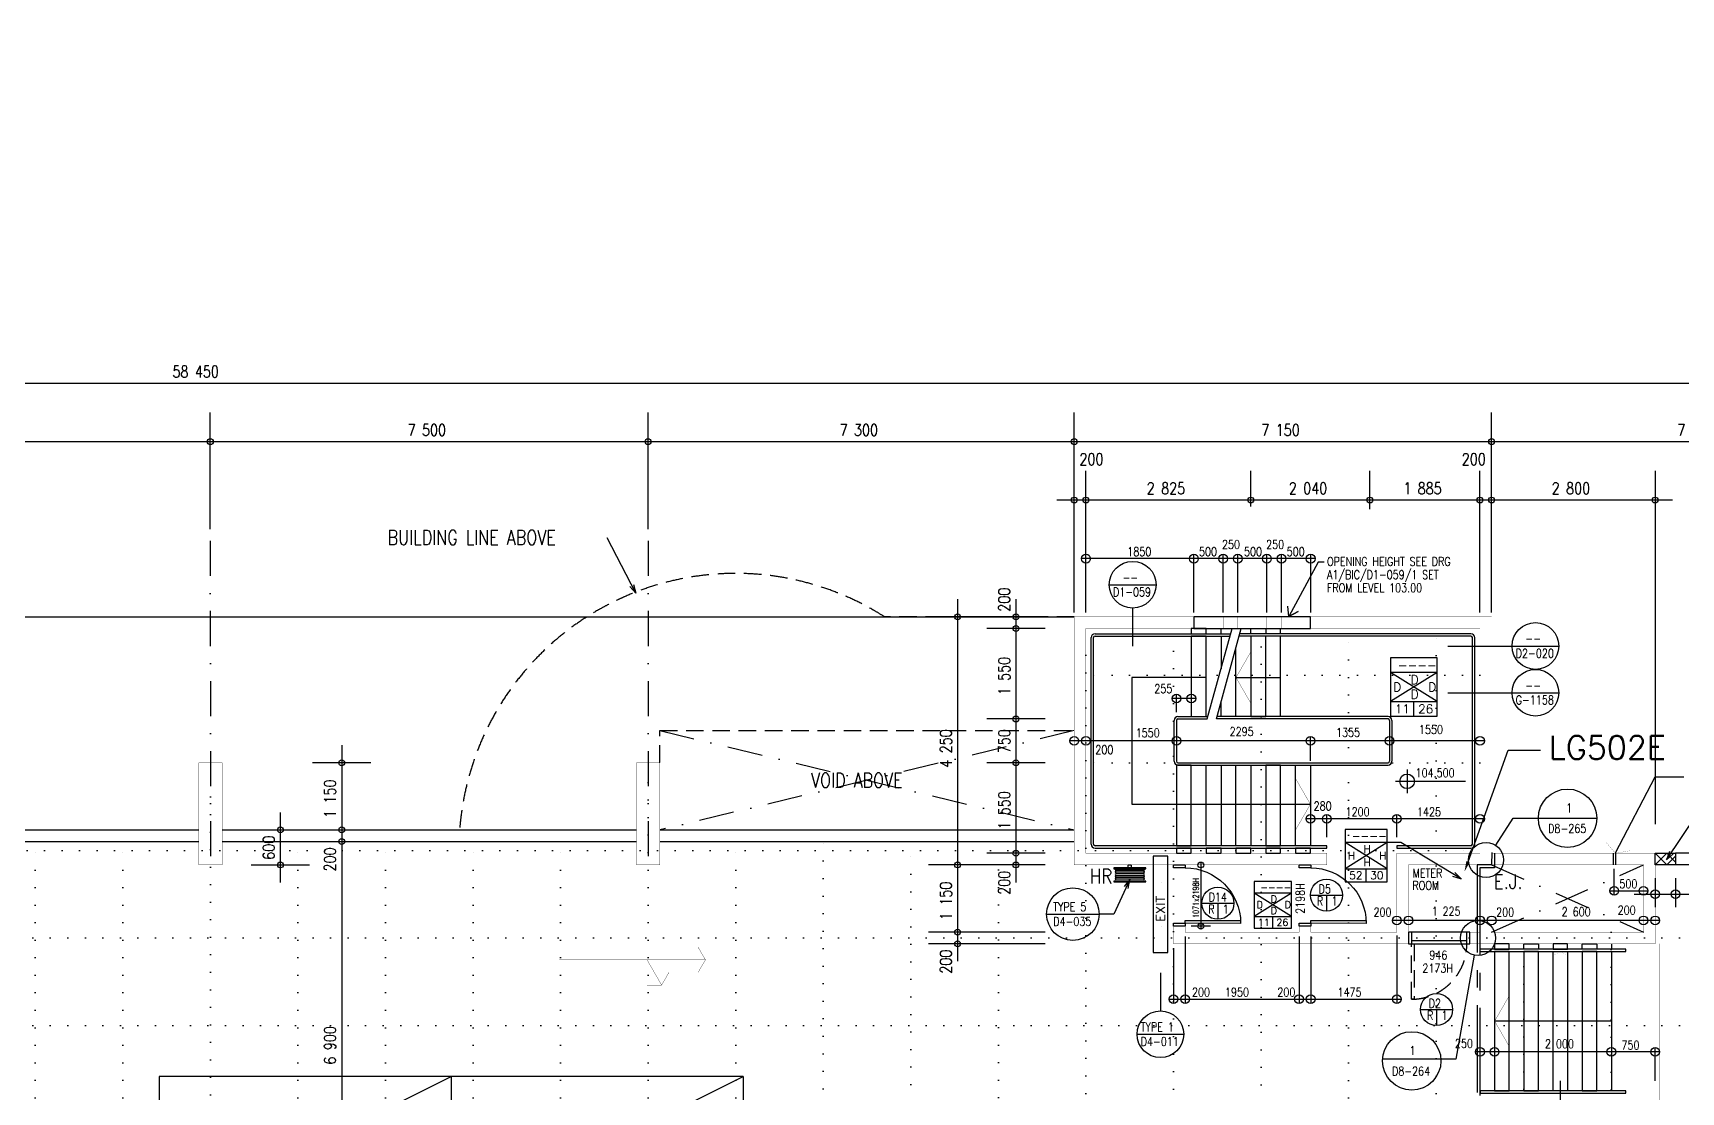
# Model space of a CAD drawing. Header units: millimetres. Extents: x -164841 to 156300, y -101000 to 60475.
# Drawn here: x -101289 to -73056, y -36390 to -18250 of the extents above; entities that cross this region are included whole.
import ezdxf

# ---------------------------------------------------------------- set-up
doc = ezdxf.new("R2010")
doc.units = ezdxf.units.MM
doc.header["$LTSCALE"] = 1200
for name, pattern in [('s1103a$0$CENTER', [2, 1.25, -0.25, 0.25, -0.25]), ('s1103a$0$DASHDOT', [1, 0.5, -0.25, 0, -0.25]), ('s1103a$0$DOT', [0.25, 0, -0.25]), ('s1103a$0$HIDDEN', [0.375, 0.25, -0.125])]:
    doc.linetypes.add(name, pattern=pattern)
for name, color, linetype in [('s1103a$0$12', 7, 'Continuous'), ('s1103a$0$20', 7, 'Continuous'), ('s1103a$0$21', 7, 'Continuous'), ('s1103a$0$22', 7, 'Continuous'), ('s1103a$0$23', 7, 'Continuous'), ('s1103a$0$25', 7, 'Continuous'), ('s1103a$0$29', 7, 'Continuous'), ('s1103a$0$30', 7, 'Continuous'), ('s1103a$0$35', 7, 'Continuous'), ('s1103a$0$39', 7, 'Continuous'), ('s1103a$0$4', 7, 'Continuous'), ('s1103a$0$48', 2, 'Continuous'), ('s1103a$0$5', 7, 'Continuous'), ('s1103a$0$51', 7, 'Continuous'), ('s1103a$0$56', 7, 'Continuous'), ('s1103a$0$6', 7, 'Continuous'), ('s1103a$0$7', 7, 'Continuous'), ('s1103a$0$9', 7, 'Continuous'), ('s1103a$0$ROOM-NO', 4, 'Continuous')]:
    doc.layers.add(name, color=color, linetype=linetype)
doc.styles.add('s1103a$0$STANDARD', font='SIMPLEX')

# ---------------------------------------------------------------- blocks, each defined once
blk = doc.blocks.new('s1103a$0$D1050A')
at = {"layer": 's1103a$0$30', "color": 14, "linetype": 'Continuous'}
for points in [[(0.05, 0.2), (0.0999, 0.2), (0.1, 1.15), (0.0499, 1.1501)], [(0, 0), (0.0501, 0), (0.05, 0.2), (-0.0001, 0.2)], [(0.9999, -0.0001), (1.05, 0), (1.0499, 0.2), (1, 0.2)]]:
    blk.add_lwpolyline(points, close=True, dxfattribs=at)
blk.add_arc((0.049967, 0.19999), 0.950001, 0.000136, 90.000136, dxfattribs=at)
blk = doc.blocks.new('s1103a$0$HR1')
at = {"layer": 's1103a$0$56', "color": 1, "linetype": 'Continuous'}
for p, q in [((-0.235, 0.245), (0.235, 0.245)), ((-0.235, 0.215), (0.235, 0.215)), ((-0.235, 0.185), (0.235, 0.185)), ((-0.235, 0.155), (0.235, 0.155)), ((-0.235, 0.125), (0.235, 0.125)), ((-0.235, 0.095), (0.235, 0.095))]:
    blk.add_line(p, q, dxfattribs=at)
for points in [[(-0.275, 0.275), (0.275, 0.275), (0.275, 0.29), (-0.275, 0.29)], [(-0.275, 0.05), (0.275, 0.05), (0.275, 0.065), (-0.275, 0.065)], [(-0.025, 0.05), (0.025, 0.05), (0.025, 0), (-0.025, 0)]]:
    blk.add_lwpolyline(points, close=True, dxfattribs=at)
for centre, start, end in [((-0.235, 0.26), 90, 270), ((-0.235, 0.23), 90, 270), ((-0.235, 0.2), 90, 270), ((-0.235, 0.17), 90, 270), ((-0.235, 0.14), 90, 270), ((-0.235, 0.11), 90, 270), ((-0.235, 0.08), 90, 270), ((0.235, 0.26), 270, 90), ((0.235, 0.23), 270, 90), ((0.235, 0.2), 270, 90), ((0.235, 0.17), 270, 90), ((0.235, 0.14), 270, 90), ((0.235, 0.11), 270, 90), ((0.235, 0.08), 270, 90)]:
    blk.add_arc(centre, 0.015, start, end, dxfattribs=at)
blk = doc.blocks.new('s1103a$0$DET2')
at = {"layer": 's1103a$0$51', "color": 14, "linetype": 'Continuous'}
for p, q in [((-0.4, 0), (0.4, 0)), ((0, -0.4), (0, -1.05))]:
    blk.add_line(p, q, dxfattribs=at)
blk.add_circle((0, 0), 0.4, dxfattribs=at)
at = {"layer": 's1103a$0$51', "color": 14, "linetype": 'Continuous', "style": 's1103a$0$STANDARD', "width": 0.8}
for tag, p in [('TAG1', (-0.3373, 0.0501)), ('TAG2', (-0.3373, -0.2))]:
    blk.add_attdef(tag, p, '', height=0.15, dxfattribs=at)
blk = doc.blocks.new('s1103a$0$DETAIL')
at = {"layer": 's1103a$0$51', "color": 14, "linetype": 'Continuous'}
blk.add_line((-1.5, 0), (0.4, 0), dxfattribs=at)
blk.add_circle((0, 0), 0.4, dxfattribs=at)
at = {"layer": 's1103a$0$51', "color": 14, "linetype": 'Continuous', "style": 's1103a$0$STANDARD', "width": 0.8}
for tag, p in [('TAG1', (-0.3373, 0.0501)), ('TAG2', (-0.3373, -0.2))]:
    blk.add_attdef(tag, p, '', height=0.15, dxfattribs=at)
blk = doc.blocks.new('s1103a$0$ARROW')
at = {"layer": 's1103a$0$25', "color": 14, "linetype": 'Continuous', "const_width": 0.005}
blk.add_lwpolyline([(-0.433, 0.25), (0, 0), (0.433, 0.25)], dxfattribs=at)
blk = doc.blocks.new('s1103a$0$DET1')
at = {"layer": 's1103a$0$51', "color": 14, "linetype": 'Continuous'}
for p, q in [((0, 1.05), (0, 0.4)), ((-0.4, 0), (0.4, 0))]:
    blk.add_line(p, q, dxfattribs=at)
blk.add_circle((0, 0), 0.4, dxfattribs=at)
at = {"layer": 's1103a$0$51', "color": 14, "linetype": 'Continuous', "style": 's1103a$0$STANDARD', "width": 0.8}
for tag, p in [('TAG1', (-0.3373, 0.0501)), ('TAG2', (-0.3373, -0.2))]:
    blk.add_attdef(tag, p, '', height=0.15, dxfattribs=at)
blk = doc.blocks.new('s1103a$0$FFBOX')
at = {"layer": 's1103a$0$51', "color": 14, "linetype": 'Continuous'}
for p, q in [((0.4, 0.25), (-0.4, -0.25)), ((0.4, -0.25), (-0.4, 0.25)), ((0, -0.5), (0, -0.25))]:
    blk.add_line(p, q, dxfattribs=at)
for points in [[(-0.4, -0.5), (0.4, -0.5), (0.4, 0.5), (-0.4, 0.5)], [(-0.4, -0.25), (0.4, -0.25), (0.4, 0.25), (-0.4, 0.25)]]:
    blk.add_lwpolyline(points, close=True, dxfattribs=at)
at = {"layer": 's1103a$0$51', "color": 14, "linetype": 'Continuous', "style": 's1103a$0$STANDARD'}
for tag, p in [('TAG1', (-0.2728, 0.3)), ('TAG6', (-0.3496, -0.075)), ('TAG5', (-0.0496, 0.05)), ('TAG7', (0.2504, -0.075)), ('TAG4', (-0.0496, -0.2)), ('TAG2', (-0.324, -0.45)), ('TAG8', (-0.2496, -0.45)), ('TAG3', (0.076, -0.45)), ('TAG9', (0.1504, -0.45))]:
    blk.add_attdef(tag, p, '', height=0.15, dxfattribs=at)
blk = doc.blocks.new('s1103a$0$DRMK2')
at = {"layer": 's1103a$0$29', "color": 3, "linetype": 'Continuous'}
for p, q in [((-0.275, 0), (0.275, 0)), ((0, 0), (0, -0.275))]:
    blk.add_line(p, q, dxfattribs=at)
blk.add_circle((0, 0), 0.275, dxfattribs=at)
at = {"layer": 's1103a$0$29', "color": 3, "linetype": 'Continuous', "style": 's1103a$0$STANDARD', "width": 0.8}
for tag, p in [('TAG6', (-0.2183, 0.03)), ('TAG1', (-0.1587, 0.03)), ('TAG5', (-0.2242, -0.175)), ('TAG4', (-0.1647, -0.175)), ('TAG3', (0.0258, -0.175)), ('TAG2', (0.0853, -0.175))]:
    blk.add_attdef(tag, p, '', height=0.15, rotation=359.99999, dxfattribs=at)
blk = doc.blocks.new('s1103a$0$EXIT')
at = {"layer": 's1103a$0$39', "color": 1, "linetype": 'Continuous'}
blk.add_lwpolyline([(-0.825, -0.25), (0.825, -0.25), (0.825, 0), (-0.825, 0)], close=True, dxfattribs=at)
at = {"layer": 's1103a$0$39', "color": 1, "linetype": 's1103a$0$DOT'}
for centre in [(-0.375001, -0.124999), (0.375001, -0.125001)]:
    blk.add_circle(centre, 0.025, dxfattribs=at)
at = {"layer": 's1103a$0$39', "color": 1, "linetype": 'Continuous', "style": 's1103a$0$STANDARD', "width": 1.1}
blk.add_text('EXIT', height=0.15, rotation=359.999861, dxfattribs=at).set_placement((-0.3001, -0.2))
blk = doc.blocks.new('s1103a')
at = {"layer": 's1103a$0$12', "color": 2, "linetype": 'Continuous'}
for p, q in [((-128001, -24250), (-68951, -24250)), ((-98251, -26750), (-98251, -24750)), ((-90751, -26750), (-90751, -24750)), ((-83451, -28175), (-83451, -24750)), ((-76301, -28175), (-76301, -24750)), ((-128001, -25250), (-66500, -25250)), ((-83251, -28175), (-83251, -25750)), ((-80425, -26363), (-80425, -25750)), ((-78386, -26404), (-78386, -25750)), ((-76501, -28175), (-76501, -25750)), ((-73201, -26250), (-83751, -26250)), ((-81400, -28175), (-81400, -27179)), ((-80900, -28175), (-80900, -27179)), ((-80650, -28175), (-80650, -27179)), ((-80150, -28175), (-80150, -27179)), ((-79900, -28175), (-79900, -27179)), ((-79400, -28175), (-79400, -27179)), ((-85450, -27950), (-85450, -34150)), ((-84450, -27950), (-84450, -32800)), ((-120550, -28250), (-83450, -28250)), ((-83950, -28250), (-85950, -28250)), ((-83950, -28450), (-84950, -28450)), ((-83950, -30000), (-84950, -30000)), ((-96000, -30450), (-96000, -85300)), ((-95500, -30750), (-96500, -30750)), ((-83950, -30750), (-84950, -30750)), ((-97050, -32800), (-97050, -31600)), ((-73303, -32413), (-72790, -31648)), ((-83950, -32300), (-84950, -32300)), ((-97550, -32500), (-96550, -32500)), ((-83950, -32500), (-85950, -32500)), ((-73500, -32725), (-73500, -33225)), ((-73150, -32725), (-73150, -33225)), ((-73860, -33000), (-72790, -33000)), ((-83950, -33650), (-85950, -33650)), ((-83950, -33850), (-85950, -33850)), ((-81550, -33725), (-81550, -34874)), ((-79600, -33725), (-79600, -34874)), ((-79400, -33725), (-79400, -34874)), ((-77925, -33707), (-77925, -34874)), ((-81750, -33925), (-81750, -34874)), ((-81825, -34799), (-77850, -34799))]:
    blk.add_line(p, q, dxfattribs=at)
at = {"layer": 's1103a$0$12', "color": 14, "linetype": 'Continuous'}
for p, q in [((-73501, -25750), (-73501, -31800)), ((-79325, -27254), (-83325, -27254)), ((-81700, -29885), (-81700, -29575)), ((-81370, -29650), (-81775, -29650)), ((-76425, -30375), (-83525, -30375)), ((-79405, -30715), (-79405, -30300)), ((-76425, -31710), (-79480, -31710)), ((-79125, -32025), (-79125, -31635)), ((-77925, -32025), (-77925, -31635)), ((-81282, -32450), (-81282, -33600)), ((-74200, -33018), (-74200, -32567)), ((-74275, -32943), (-73625, -32943)), ((-81114, -33550), (-81450, -33550)), ((-73425, -33450), (-78000, -33450)), ((-73425, -35700), (-76575, -35700)), ((-73500, -36200), (-73500, -35625))]:
    blk.add_line(p, q, dxfattribs=at)
at = {"layer": 's1103a$0$12', "color": 2, "linetype": 's1103a$0$DASHDOT'}
for p, q in [((-98251, -26950), (-98250, -32500)), ((-90751, -26950), (-90750, -32500))]:
    blk.add_line(p, q, dxfattribs=at)
at = {"layer": 's1103a$0$12', "color": 2, "linetype": 'Continuous'}
for points in [[(-79172, -27314), (-79272, -27314), (-79776, -28245), (-79617, -28161), (-79776, -28245), (-79793, -28066)], [(-73251, -32268), (-73303, -32413), (-73188, -32310)]]:
    blk.add_lwpolyline(points, dxfattribs=at)
at = {"layer": 's1103a$0$12', "color": 3, "linetype": 'Continuous'}
blk.add_lwpolyline([(-73006, -30999), (-73506, -30999), (-74186, -32300)], dxfattribs=at)
at = {"layer": 's1103a$0$12', "color": 2, "linetype": 'Continuous'}
for centre, radius in [((-98251, -25250), 50), ((-90751, -25250), 50), ((-83451, -25250), 50), ((-76301, -25250), 50), ((-83451, -26250), 50), ((-83251, -26250), 50), ((-80426, -26250), 50), ((-78386, -26250), 50), ((-76501, -26250), 50), ((-76301, -26250), 50), ((-73501, -26250), 50), ((-83250, -27254), 75), ((-85450, -28250), 50), ((-84450, -28250), 50), ((-84450, -28450), 50), ((-84450, -30000), 50), ((-96000, -30750), 50), ((-84450, -30750), 50), ((-97050, -31900), 50), ((-96000, -31900), 50), ((-96000, -32100), 50), ((-97050, -32500), 50), ((-85450, -32500), 50), ((-84450, -32300), 50), ((-84450, -32500), 50), ((-73500, -33000), 75), ((-73150, -33000), 75), ((-85450, -33650), 50), ((-85450, -33850), 50), ((-81750, -34799), 75), ((-81550, -34799), 75), ((-79600, -34799), 75), ((-79400, -34799), 75), ((-77925, -34799), 75)]:
    blk.add_circle(centre, radius, dxfattribs=at)
at = {"layer": 's1103a$0$12', "color": 14, "linetype": 'Continuous'}
for centre, radius in [((-83250, -27254), 75), ((-81400, -27254), 75), ((-80900, -27254), 75), ((-80650, -27254), 75), ((-80150, -27254), 75), ((-79900, -27254), 75), ((-79400, -27254), 75), ((-81700, -29650), 75), ((-81445, -29650), 75), ((-83450, -30375), 75), ((-83250, -30375), 75), ((-81700, -30375), 75), ((-79405, -30375), 75), ((-78050, -30375), 75), ((-76500, -30375), 75), ((-79405, -31710), 75), ((-79125, -31710), 75), ((-77925, -31710), 75), ((-76500, -31710), 75), ((-81282, -32500), 50), ((-74200, -32943), 75), ((-73700, -32943), 75), ((-81282, -33550), 50), ((-77925, -33450), 75), ((-77725, -33450), 75), ((-76500, -33450), 75), ((-76300, -33450), 75), ((-73700, -33450), 75), ((-73500, -33450), 75), ((-76500, -35700), 75), ((-76250, -35700), 75), ((-74250, -35700), 75), ((-73500, -35700), 75)]:
    blk.add_circle(centre, radius, dxfattribs=at)
at = {"layer": 's1103a$0$20', "color": 14, "linetype": 'Continuous', "const_width": 5}
for points in [[(-83250, -28450), (-81400, -28450), (-81400, -28250), (-83450, -28250), (-83450, -32500), (-79124, -32500), (-79124, -32300), (-83250, -32300)], [(-80900, -28450), (-80650, -28450), (-80650, -28250), (-80900, -28250)], [(-80150, -28450), (-79900, -28450), (-79900, -28250), (-80150, -28250)], [(-76300, -33650), (-73700, -33650), (-73700, -32500), (-76300, -32500)]]:
    blk.add_lwpolyline(points, close=True, dxfattribs=at)
for points in [[(-76300, -32500), (-76300, -28250), (-79400, -28250), (-79400, -28450), (-76500, -28450), (-76500, -32300), (-77925, -32300), (-77925, -33650), (-79400, -33650), (-79400, -33550), (-79600, -33550), (-79600, -33650), (-81550, -33650), (-81550, -33550), (-81750, -33550), (-81750, -33850), (-77725, -33850), (-77725, -32500), (-76500, -32500)], [(-76300, -32300), (-76300, -32300), (-76300, -28250), (-79400, -28250), (-79400, -28450), (-76500, -28450), (-76500, -32300), (-77925, -32300), (-77925, -33650), (-79400, -33650), (-79400, -33550), (-79600, -33550), (-79600, -33650), (-81550, -33650), (-81550, -33550), (-81750, -33550), (-81750, -33850), (-77725, -33850), (-77725, -32500), (-76300, -32500)], [(-76300, -32300), (-73500, -32300), (-73500, -33850), (-76674, -33850), (-76674, -33650), (-76500, -33650)], [(-76500, -32500), (-76500, -33850)]]:
    blk.add_lwpolyline(points, dxfattribs=at)
at = {"layer": 's1103a$0$20', "color": 14, "linetype": 'Continuous'}
blk.add_lwpolyline([(-73500, -32300), (-73150, -32300), (-73150, -32500), (-73500, -32500)], close=True, dxfattribs=at)
at = {"layer": 's1103a$0$22', "color": 14, "linetype": 'Continuous'}
for points in [[(-73500, -32500), (-73300, -32300), (-73150, -32450)], [(-73500, -32300), (-73300, -32500), (-73150, -32350)]]:
    blk.add_lwpolyline(points, dxfattribs=at)
at = {"layer": 's1103a$0$23', "color": 14, "linetype": 's1103a$0$HIDDEN'}
blk.add_line((-83450, -28250), (-86701, -28250), dxfattribs=at)
at = {"layer": 's1103a$0$23', "color": 14, "linetype": 's1103a$0$DASHDOT'}
for p, q in [((-90550, -30200), (-83450, -31900)), ((-83450, -30200), (-90550, -31900))]:
    blk.add_line(p, q, dxfattribs=at)
at = {"layer": 's1103a$0$23', "color": 14, "linetype": 'Continuous'}
for p, q in [((-105550, -31900), (-98450, -31900)), ((-98050, -31900), (-90950, -31900)), ((-90550, -31900), (-83450, -31900)), ((-105550, -32100), (-98450, -32100)), ((-98050, -32100), (-90950, -32100)), ((-90550, -32100), (-83450, -32100))]:
    blk.add_line(p, q, dxfattribs=at)
for points in [[(-69050, -18250), (-69050, -32500), (-73150, -32500)], [(-69250, -18250), (-69250, -32300), (-73150, -32300)]]:
    blk.add_lwpolyline(points, dxfattribs=at)
blk.add_lwpolyline([(-81400, -28450), (-79405, -28450), (-79405, -28250), (-81400, -28250)], close=True, dxfattribs=at)
at = {"layer": 's1103a$0$23', "color": 14, "linetype": 's1103a$0$HIDDEN'}
blk.add_lwpolyline([(-90550, -30746), (-90550, -30200), (-83450, -30200)], dxfattribs=at)
blk.add_arc((-89250, -32250), 4743, 57.4954, 175.7681, dxfattribs=at)
at = {"layer": 's1103a$0$25', "color": 14, "linetype": 'Continuous'}
for p, q in [((-80935, -28540), (-80935, -28450)), ((-79915, -28540), (-79915, -28450)), ((-83160, -32145), (-83160, -28605)), ((-83120, -32145), (-83120, -28605)), ((-83095, -28540), (-80769, -28540)), ((-83095, -28580), (-80780, -28580)), ((-80935, -28580), (-80935, -29142)), ((-80680, -29960), (-80680, -28780)), ((-76655, -28580), (-80624, -28580)), ((-76655, -28540), (-80614, -28540)), ((-79915, -29960), (-79915, -28580)), ((-76630, -32145), (-76630, -28605)), ((-76590, -32145), (-76590, -28605)), ((-80680, -29290), (-79915, -29290)), ((-80935, -29960), (-80935, -29707)), ((-81740, -30725), (-81740, -30025)), ((-81700, -30025), (-81700, -30725)), ((-81675, -29960), (-81160, -29960)), ((-78075, -29960), (-81005, -29960)), ((-78050, -30025), (-78050, -30725)), ((-78010, -30025), (-78010, -30725)), ((-81675, -30750), (-78075, -30750)), ((-81675, -30790), (-78075, -30790)), ((-74249, -33850), (-74249, -33940)), ((-74249, -33980), (-74249, -36370)), ((-74249, -35175), (-76249, -35175))]:
    blk.add_line(p, q, dxfattribs=at)
for points in [[(-81675, -30000), (-81171, -30000), (-80744, -28450)], [(-78075, -30000), (-81015, -30000), (-80589, -28450)], [(-81190, -29290), (-82465, -29290), (-82465, -31460), (-79405, -31460)], [(-83095, -32210), (-79124, -32210), (-79124, -32170), (-83095, -32170)], [(-76655, -32170), (-77925, -32170), (-77925, -32210), (-76655, -32210)]]:
    blk.add_lwpolyline(points, dxfattribs=at)
for points in [[(-81190, -28450), (-81445, -28450), (-81445, -28540), (-81190, -28540)], [(-80425, -28450), (-80170, -28450), (-80170, -28540), (-80425, -28540)], [(-81445, -29960), (-81190, -29960), (-81190, -28580), (-81445, -28580)], [(-80425, -29960), (-80170, -29960), (-80170, -28580), (-80425, -28580)], [(-81700, -32170), (-81445, -32170), (-81445, -30790), (-81700, -30790)], [(-81190, -30790), (-80935, -30790), (-80935, -32170), (-81190, -32170)], [(-80680, -30790), (-80425, -30790), (-80425, -32170), (-80680, -32170)], [(-80170, -32170), (-79915, -32170), (-79915, -30790), (-80170, -30790)], [(-79660, -30790), (-79405, -30790), (-79405, -32170), (-79660, -32170)], [(-81700, -32300), (-81445, -32300), (-81445, -32210), (-81700, -32210)], [(-81190, -32300), (-80935, -32300), (-80935, -32210), (-81190, -32210)], [(-80680, -32300), (-80425, -32300), (-80425, -32210), (-80680, -32210)], [(-80170, -32300), (-79915, -32300), (-79915, -32210), (-80170, -32210)], [(-79660, -32300), (-79405, -32300), (-79405, -32210), (-79660, -32210)], [(-76249, -33940), (-75999, -33940), (-75999, -33850), (-76249, -33850)], [(-75749, -33850), (-75499, -33850), (-75499, -33940), (-75749, -33940)], [(-75249, -33940), (-74999, -33940), (-74999, -33850), (-75249, -33850)], [(-74749, -33850), (-74499, -33850), (-74499, -33940), (-74749, -33940)], [(-76500, -33980), (-74000, -33980), (-74000, -33940), (-76500, -33940)], [(-76249, -36370), (-75999, -36370), (-75999, -33980), (-76249, -33980)], [(-75749, -36370), (-75499, -36370), (-75499, -33980), (-75749, -33980)], [(-75249, -33980), (-74999, -33980), (-74999, -36370), (-75249, -36370)], [(-74749, -36370), (-74499, -36370), (-74499, -33980), (-74749, -33980)], [(-76499, -36410), (-73999, -36410), (-73999, -36370), (-76499, -36370)]]:
    blk.add_lwpolyline(points, close=True, dxfattribs=at)
at = {"layer": 's1103a$0$25', "color": 14, "linetype": 'Continuous', "const_width": 5}
for points in [[(-80430, -28857), (-80680, -29290), (-80430, -29723)], [(-75999, -34742), (-76249, -35175), (-75999, -35608)]]:
    blk.add_lwpolyline(points, dxfattribs=at)
at = {"layer": 's1103a$0$25', "linetype": 'Continuous', "const_width": 5}
for points in [[(-89769, -34125), (-90769, -34125), (-90519, -34558), (-90769, -34125), (-92269, -34125)], [(-89895, -33908), (-89769, -34125), (-89895, -34341)], [(-90394, -34341), (-90519, -34558), (-90769, -34558)]]:
    blk.add_lwpolyline(points, dxfattribs=at)
at = {"layer": 's1103a$0$25', "color": 14, "linetype": 'Continuous'}
for centre, radius, start, end in [((-83095, -28605), 65, 90, 180), ((-83095, -28605), 25, 90, 180), ((-76655, -28605), 65, 0, 89.9943), ((-76655, -28605), 65, 0, 89.9943), ((-76655, -28605), 25, 0, 89.9944), ((-76655, -28605), 25, 0, 89.9944), ((-81675, -30025), 65, 90, 180), ((-81675, -30025), 25, 90, 180), ((-78075, -30025), 65, 0, 90), ((-78075, -30025), 25, 0, 90), ((-81675, -30725), 65, 180, 270), ((-81675, -30725), 25, 180, 270), ((-78075, -30725), 25, 270, 0), ((-78075, -30725), 65, 270, 0), ((-83095, -32145), 65, 180, 270), ((-83095, -32145), 25, 180, 270), ((-76655, -32145), 25, 270, 0), ((-76655, -32145), 65, 270, 0)]:
    blk.add_arc(centre, radius, start, end, dxfattribs=at)
at = {"layer": 's1103a$0$29', "color": 14, "linetype": 's1103a$0$HIDDEN', "const_width": 5}
blk.add_lwpolyline([(-73425, -33850), (-73425, -38600)], dxfattribs=at)
at = {"layer": 's1103a$0$30', "color": 14, "linetype": 'Continuous'}
for points in [[(-77725, -33850), (-76674, -33850), (-76674, -33650), (-77725, -33650)], [(-77675, -33850), (-76724, -33850), (-76724, -33650), (-77675, -33650)], [(-76724, -33800), (-77675, -33800), (-77675, -33850), (-76724, -33850)]]:
    blk.add_lwpolyline(points, close=True, dxfattribs=at)
at = {"layer": 's1103a$0$30', "color": 14, "linetype": 's1103a$0$HIDDEN'}
blk.add_lwpolyline([(-77675, -33850), (-77625, -33850), (-77625, -34800), (-77675, -34800)], close=True, dxfattribs=at)
blk.add_arc((-77675, -33850), 950, 270, 0, dxfattribs=at)
at = {"layer": 's1103a$0$35', "linetype": 'Continuous'}
for p, q in [((-77748, -30868), (-77748, -31268)), ((-76748, -31068), (-77948, -31068))]:
    blk.add_line(p, q, dxfattribs=at)
blk.add_circle((-77748, -31068), 125, dxfattribs=at)
at = {"layer": 's1103a$0$4', "color": 7, "linetype": 's1103a$0$DOT'}
for p, q in [((-83250, -69123), (-83250, -28450)), ((-81750, -68149), (-81750, -28450)), ((-80250, -67175), (-80250, -28450)), ((-78750, -66201), (-78750, -28450)), ((-77250, -65226), (-77250, -28450)), ((-76500, -29250), (-83250, -29250)), ((-98250, -74250), (-98250, -30750)), ((-90750, -72500), (-90750, -30750)), ((-76500, -30750), (-83250, -30750)), ((-101250, -72500), (-101250, -32100)), ((-99750, -72500), (-99750, -32100)), ((-96750, -72500), (-96750, -32100)), ((-95250, -72500), (-95250, -32100)), ((-93750, -72500), (-93750, -32100)), ((-92250, -72500), (-92250, -32100)), ((-89250, -72500), (-89250, -32100)), ((-87750, -72045), (-87750, -32100)), ((-86250, -71071), (-86250, -32100)), ((-84750, -70097), (-84750, -32100)), ((-127500, -32250), (-76500, -32250)), ((-125300, -33750), (-41507, -33750)), ((-75750, -64252), (-75750, -33650)), ((-74250, -33650), (-74250, -63278)), ((-125300, -35250), (-43414, -35250))]:
    blk.add_line(p, q, dxfattribs=at)
at = {"layer": 's1103a$0$48', "color": 14, "linetype": 'Continuous'}
blk.add_line((-90964, -27846), (-91452, -26896), dxfattribs=at)
at = {"layer": 's1103a$0$48', "color": 3, "linetype": 's1103a$0$HIDDEN'}
for p, q in [((-74220, -32300), (-74220, -32500)), ((-74180, -32301), (-74180, -32500))]:
    blk.add_line(p, q, dxfattribs=at)
at = {"layer": 's1103a$0$48', "color": 12, "linetype": 's1103a$0$DASHDOT'}
for p, q in [((-76300, -33650), (-73700, -32500)), ((-76300, -32500), (-73700, -33650))]:
    blk.add_line(p, q, dxfattribs=at)
at = {"layer": 's1103a$0$48', "color": 14, "linetype": 'Continuous'}
blk.add_lwpolyline([(-91000, -27696), (-90964, -27846), (-91066, -27730)], dxfattribs=at)
at = {"layer": 's1103a$0$5', "color": 1, "linetype": 'Continuous'}
for points in [[(-94125, -36125), (-94125, -38625), (-99125, -38625), (-94125, -36125), (-99125, -36125), (-99125, -38625)], [(-89125, -36125), (-89125, -38625), (-94125, -38625), (-89125, -36125), (-94125, -36125), (-94125, -38625)]]:
    blk.add_lwpolyline(points, dxfattribs=at)
at = {"layer": 's1103a$0$51', "linetype": 'Continuous'}
for p, q in [((-76231, -32164), (-75930, -31700)), ((-75930, -31700), (-74500, -31700)), ((-76599, -34045), (-76913, -35828)), ((-76913, -35828), (-78168, -35828))]:
    blk.add_line(p, q, dxfattribs=at)
at = {"layer": 's1103a$0$51', "color": 3, "linetype": 'Continuous'}
for p, q in [((-77854, -32113), (-78094, -32113)), ((-76820, -32740), (-77854, -32113)), ((-82497, -32751), (-82775, -33343)), ((-83924, -33342), (-83024, -33342)), ((-82775, -33343), (-83015, -33343))]:
    blk.add_line(p, q, dxfattribs=at)
for points in [[(-76968, -32694), (-76820, -32740), (-76929, -32630)], [(-82527, -32903), (-82497, -32751), (-82595, -32871)]]:
    blk.add_lwpolyline(points, dxfattribs=at)
at = {"layer": 's1103a$0$51', "linetype": 'Continuous'}
for centre, radius in [((-75000, -31700), 500), ((-76395, -32415), 300), ((-76533, -33752), 300), ((-77669, -35856), 500)]:
    blk.add_circle(centre, radius, dxfattribs=at)
at = {"layer": 's1103a$0$51', "color": 3, "linetype": 'Continuous'}
blk.add_circle((-83474, -33342), 450, dxfattribs=at)
at = {"layer": 's1103a$0$6', "color": 14, "linetype": 'Continuous', "const_width": 5}
for points in [[(-98450, -32500), (-98050, -32500), (-98050, -30750), (-98450, -30750)], [(-98450, -32500), (-98050, -32500), (-98050, -30750), (-98450, -30750)], [(-90950, -32500), (-90550, -32500), (-90550, -30750), (-90950, -30750)], [(-90950, -32500), (-90550, -32500), (-90550, -30750), (-90950, -30750)]]:
    blk.add_lwpolyline(points, close=True, dxfattribs=at)
at = {"layer": 's1103a$0$9', "color": 1, "linetype": 's1103a$0$CENTER'}
for points in [[(-76298, -32288), (-76300, -32500), (-76550, -32500), (-76550, -65022)], [(-76250, -32300), (-76250, -32550), (-76500, -32550), (-76500, -64989)]]:
    blk.add_lwpolyline(points, dxfattribs=at)
at = {"layer": 's1103a$0$ROOM-NO'}
for p, q in [((-76705, -32444), (-76017, -30532)), ((-76017, -30532), (-75461, -30532))]:
    blk.add_line(p, q, dxfattribs=at)
blk.add_solid([(-76676, -32454), (-76733, -32434), (-76765, -32613)], dxfattribs=at)
at = {"xscale": 999.9979999999999, "yscale": 999.9979999999999, "zscale": 1000}
for name, p, values in [('s1103a$0$DET2', (-82450, -27700), {'TAG1': '  --', 'TAG2': 'D1-059'}), ('s1103a$0$DETAIL', (-75550, -28750), {'TAG1': '  --', 'TAG2': 'D2-020'}), ('s1103a$0$DETAIL', (-75550, -29550), {'TAG1': '  --', 'TAG2': 'G-1158'}), ('s1103a$0$DRMK2', (-79129, -33017), {'TAG2': '1', 'TAG4': 'R', 'TAG6': ' D5'}), ('s1103a$0$DRMK2', (-77244, -34976), {'TAG2': '1', 'TAG4': 'R', 'TAG6': ' D2'}), ('s1103a$0$DET1', (-75124, -37250), {'TAG1': 'TYPE 1', 'TAG2': 'D2-021'})]:
    blk.add_blockref(name, p, dxfattribs=at).add_auto_attribs(values)
ref = blk.add_blockref('s1103a$0$FFBOX', (-77635, -29452), dxfattribs=dict(xscale=999.9979999999999, yscale=999.9979999999999, zscale=1000))
ref.add_attrib('TAG1', '----', (-77908, -29152), dxfattribs={"layer": 's1103a$0$51', "color": 3, "linetype": 'Continuous', "height": 150, "style": 's1103a$0$STANDARD'})
ref.add_attrib('TAG2', '11', (-77959, -29902), dxfattribs={"layer": 's1103a$0$51', "color": 3, "linetype": 'Continuous', "height": 150, "style": 's1103a$0$STANDARD'})
ref.add_attrib('TAG3', '26', (-77559, -29902), dxfattribs={"layer": 's1103a$0$51', "color": 3, "linetype": 'Continuous', "height": 150, "style": 's1103a$0$STANDARD'})
ref.add_attrib('TAG4', 'D', (-77685, -29652), dxfattribs={"layer": 's1103a$0$51', "color": 3, "linetype": 'Continuous', "height": 150, "style": 's1103a$0$STANDARD'})
ref.add_attrib('TAG5', 'D', (-77685, -29402), dxfattribs={"layer": 's1103a$0$51', "color": 3, "linetype": 'Continuous', "height": 150, "style": 's1103a$0$STANDARD'})
ref.add_attrib('TAG6', 'D', (-77985, -29527), dxfattribs={"layer": 's1103a$0$51', "color": 3, "linetype": 'Continuous', "height": 150, "style": 's1103a$0$STANDARD'})
ref.add_attrib('TAG7', 'D', (-77385, -29527), dxfattribs={"layer": 's1103a$0$51', "color": 3, "linetype": 'Continuous', "height": 150, "style": 's1103a$0$STANDARD'})
at = {"zscale": 1000}
for name, p, xscale, yscale, rotation in [('s1103a$0$ARROW', (-79405, -31460), 999.9979999999999, 999.9979999999999, 90), ('s1103a$0$ARROW', (-74181, -32301), 500.001, 500.001, 340.000117), ('s1103a$0$EXIT', (-82100, -33175), 999.9979999999999, 999.9979999999999, 90), ('s1103a$0$HR1', (-82500, -32500), 999.9979999999999, 999.9979999999999, 180), ('s1103a$0$D1050A', (-81750, -33550), 999.994, -999.994, 90), ('s1103a$0$D1050A', (-79600, -33550), 999.994, -999.994, 90), ('s1103a$0$ARROW', (-75124, -33980), 250, 250, 180)]:
    blk.add_blockref(name, p, dxfattribs=dict(at, xscale=xscale, yscale=yscale, rotation=rotation))
ref = blk.add_blockref('s1103a$0$FFBOX', (-78452, -32341), dxfattribs=dict(xscale=899.9979999999999, yscale=899.9979999999999, zscale=1000))
ref.add_attrib('TAG1', '----', (-78698, -32071), dxfattribs={"layer": 's1103a$0$51', "color": 3, "linetype": 'Continuous', "height": 135, "style": 's1103a$0$STANDARD'})
ref.add_attrib('TAG2', '52', (-78744, -32746), dxfattribs={"layer": 's1103a$0$51', "color": 3, "linetype": 'Continuous', "height": 135, "style": 's1103a$0$STANDARD'})
ref.add_attrib('TAG3', '30', (-78384, -32746), dxfattribs={"layer": 's1103a$0$51', "color": 3, "linetype": 'Continuous', "height": 135, "style": 's1103a$0$STANDARD'})
ref.add_attrib('TAG4', 'H', (-78497, -32521), dxfattribs={"layer": 's1103a$0$51', "color": 3, "linetype": 'Continuous', "height": 135, "style": 's1103a$0$STANDARD'})
ref.add_attrib('TAG5', 'H', (-78497, -32296), dxfattribs={"layer": 's1103a$0$51', "color": 3, "linetype": 'Continuous', "height": 135, "style": 's1103a$0$STANDARD'})
ref.add_attrib('TAG6', 'H', (-78767, -32409), dxfattribs={"layer": 's1103a$0$51', "color": 3, "linetype": 'Continuous', "height": 135, "style": 's1103a$0$STANDARD'})
ref.add_attrib('TAG7', 'H', (-78227, -32409), dxfattribs={"layer": 's1103a$0$51', "color": 3, "linetype": 'Continuous', "height": 135, "style": 's1103a$0$STANDARD'})
ref = blk.add_blockref('s1103a$0$DRMK2', (-80990, -33156), dxfattribs=dict(xscale=999.9979999999999, yscale=999.9979999999999, zscale=1000))
ref.add_attrib('TAG1', 'D14', (-81149, -33126), dxfattribs={"layer": 's1103a$0$29', "color": 14, "linetype": 'Continuous', "height": 150, "style": 's1103a$0$STANDARD', "width": 0.8})
ref.add_attrib('TAG2', '1', (-80905, -33331), dxfattribs={"layer": 's1103a$0$29', "color": 14, "linetype": 'Continuous', "height": 150, "style": 's1103a$0$STANDARD', "width": 0.8})
ref.add_attrib('TAG4', 'R', (-81155, -33331), dxfattribs={"layer": 's1103a$0$29', "color": 14, "linetype": 'Continuous', "height": 150, "style": 's1103a$0$STANDARD', "width": 0.8})
ref = blk.add_blockref('s1103a$0$FFBOX', (-80048, -33182), dxfattribs=dict(xscale=799.9970000000001, yscale=799.9970000000001, zscale=1000))
ref.add_attrib('TAG1', '----', (-80266, -32942), dxfattribs={"layer": 's1103a$0$51', "color": 3, "linetype": 'Continuous', "height": 120, "style": 's1103a$0$STANDARD'})
ref.add_attrib('TAG2', '11', (-80307, -33542), dxfattribs={"layer": 's1103a$0$51', "color": 3, "linetype": 'Continuous', "height": 120, "style": 's1103a$0$STANDARD'})
ref.add_attrib('TAG3', '26', (-79987, -33542), dxfattribs={"layer": 's1103a$0$51', "color": 3, "linetype": 'Continuous', "height": 120, "style": 's1103a$0$STANDARD'})
ref.add_attrib('TAG4', 'D', (-80087, -33342), dxfattribs={"layer": 's1103a$0$51', "color": 3, "linetype": 'Continuous', "height": 120, "style": 's1103a$0$STANDARD'})
ref.add_attrib('TAG5', 'D', (-80087, -33142), dxfattribs={"layer": 's1103a$0$51', "color": 3, "linetype": 'Continuous', "height": 120, "style": 's1103a$0$STANDARD'})
ref.add_attrib('TAG6', 'D', (-80327, -33242), dxfattribs={"layer": 's1103a$0$51', "color": 3, "linetype": 'Continuous', "height": 120, "style": 's1103a$0$STANDARD'})
ref.add_attrib('TAG7', 'D', (-79847, -33242), dxfattribs={"layer": 's1103a$0$51', "color": 3, "linetype": 'Continuous', "height": 120, "style": 's1103a$0$STANDARD'})
ref = blk.add_blockref('s1103a$0$DET1', (-81975, -35400), dxfattribs=dict(xscale=999.9979999999999, yscale=999.9979999999999, zscale=1000))
ref.add_attrib('TAG1', 'TYPE 1', (-82312, -35350), dxfattribs={"layer": 's1103a$0$51', "color": 3, "linetype": 'Continuous', "height": 150, "style": 's1103a$0$STANDARD', "width": 0.8})
ref.add_attrib('TAG2', 'D4-011', (-82312, -35600), dxfattribs={"layer": 's1103a$0$51', "color": 3, "linetype": 'Continuous', "height": 150, "style": 's1103a$0$STANDARD', "width": 0.8})
at = {"layer": 's1103a$0$12', "color": 2, "linetype": 's1103a$0$DASHDOT', "style": 's1103a$0$STANDARD', "width": 0.8}
for s, p in [('58 450', (-98900, -24150)), ('7 150', (-80246, -25150)), ('7 050', (-73121, -25150)), ('200', (-83362, -25650)), ('200', (-76812, -25650)), ('2 825', (-82209, -26150)), ('2 040', (-79775, -26150)), ('1 885', (-77814, -26150)), ('2 800', (-75271, -26150))]:
    blk.add_text(s, height=200, dxfattribs=at).set_placement(p)
at = {"layer": 's1103a$0$12', "color": 2, "linetype": 'Continuous', "style": 's1103a$0$STANDARD', "width": 0.8}
for s, height, p in [('7 500', 200, (-94871, -25150)), ('7 300', 200, (-87471, -25150)), ('1850', 150, (-82543, -27209)), ('500', 150, (-81314, -27209)), ('250', 150, (-80920, -27086)), ('500', 150, (-80542, -27209)), ('250', 150, (-80163, -27086)), ('500', 150, (-79810, -27209)), ('OPENING HEIGHT SEE DRG', 150, (-79121, -27378)), ('A1/BIC/D1-059/1 SET', 150, (-79121, -27603)), ('FROM LEVEL 103.00', 150, (-79121, -27828)), ('946', 150, (-77367, -34119)), ('2173H', 150, (-77486, -34344)), ('200', 150, (-81434, -34754)), ('1950', 150, (-80870, -34754)), ('200', 150, (-79970, -34754)), ('1475', 150, (-78941, -34754))]:
    blk.add_text(s, height=height, dxfattribs=at).set_placement(p)
for s, p in [('200', (-84550, -28162)), ('1 550', (-84550, -29595)), ('4 250', (-85550, -30835)), ('750', (-84550, -30586)), ('1 150', (-96100, -31695)), ('1 550', (-84550, -31895)), ('600', (-97150, -32411)), ('200', (-96100, -32611)), ('200', (-84550, -33012)), ('1 150', (-85550, -33445)), ('200', (-85550, -34362)), ('6 900', (-96100, -35920))]:
    blk.add_text(s, height=200, rotation=90, dxfattribs=at).set_placement(p)
at = {"layer": 's1103a$0$12', "color": 14, "linetype": 'Continuous', "style": 's1103a$0$STANDARD', "width": 0.8}
for s, p in [('255', (-82079, -29556)), ('1550', (-82397, -30312)), ('2295', (-80790, -30291)), ('1355', (-78966, -30305)), ('1550', (-77546, -30257)), ('200', (-83088, -30600)), ('280', (-79350, -31566)), ('1200', (-78803, -31665)), ('1425', (-77579, -31665)), ('500', (-74111, -32898)), ('200', (-78324, -33383)), ('1 225', (-77327, -33368)), ('200', (-76223, -33384)), ('2 600', (-75099, -33376)), ('200', (-74140, -33350)), ('250', (-76930, -35632)), ('2 000', (-75385, -35638)), ('750', (-74076, -35661))]:
    blk.add_text(s, height=150, dxfattribs=at).set_placement(p)
blk.add_text('1071x2198H', height=100, rotation=90, dxfattribs=at).set_placement((-81318, -33407))
at = {"layer": 's1103a$0$12', "color": 3, "linetype": 'Continuous', "style": 's1103a$0$STANDARD', "width": 0.8}
blk.add_text('2198H', height=150, rotation=90, dxfattribs=at).set_placement((-79504, -33338))
at = {"layer": 's1103a$0$21', "color": 3, "linetype": 'Continuous', "style": 's1103a$0$STANDARD', "width": 0.8}
for s, p in [('METER', (-77654, -32716)), ('ROOM', (-77657, -32925))]:
    blk.add_text(s, height=150, dxfattribs=at).set_placement(p)
at = {"layer": 's1103a$0$35', "color": 2, "linetype": 'Continuous', "style": 's1103a$0$STANDARD', "width": 0.8}
blk.add_text('104.500', height=150, dxfattribs=at).set_placement((-77604, -30996))
at = {"layer": 's1103a$0$48', "color": 14, "linetype": 'Continuous', "style": 's1103a$0$STANDARD', "width": 0.8}
for s, p in [('BUILDING LINE ABOVE', (-95213, -27015)), ('VOID ABOVE', (-87959, -31175))]:
    blk.add_text(s, height=250, dxfattribs=at).set_placement(p)
at = {"layer": 's1103a$0$51', "linetype": 'Continuous', "style": 's1103a$0$STANDARD', "width": 0.8}
for s, p in [('1', (-75024, -31600)), ('D8-265', (-75332, -31950)), ('1', (-77709, -35755)), ('D8-264', (-78007, -36106))]:
    blk.add_text(s, height=150, dxfattribs=at).set_placement(p)
at = {"layer": 's1103a$0$51', "color": 3, "linetype": 'Continuous', "style": 's1103a$0$STANDARD', "width": 0.8}
for s, p in [('TYPE 5', (-83811, -33292)), ('D4-035', (-83811, -33542))]:
    blk.add_text(s, height=150, dxfattribs=at).set_placement(p)
at = {"layer": 's1103a$0$56', "color": 1, "linetype": 'Continuous', "style": 's1103a$0$STANDARD', "width": 0.84}
blk.add_text('HR', height=250, dxfattribs=at).set_placement((-83186, -32819))
at = {"layer": 's1103a$0$7', "color": 1, "linetype": 's1103a$0$CENTER', "style": 's1103a$0$STANDARD', "width": 0.84}
blk.add_text('E.J.', height=250, dxfattribs=at).set_placement((-76266, -32911))
at = {"layer": 's1103a$0$ROOM-NO', "style": 's1103a$0$STANDARD'}
blk.add_text('LG502E', height=400, dxfattribs=at).set_placement((-75321, -30688))

msp = doc.modelspace()

# ---------------------------------------------------------------- block references
msp.add_blockref('s1103a', (0, 0))

doc.saveas('drawing.dxf')
